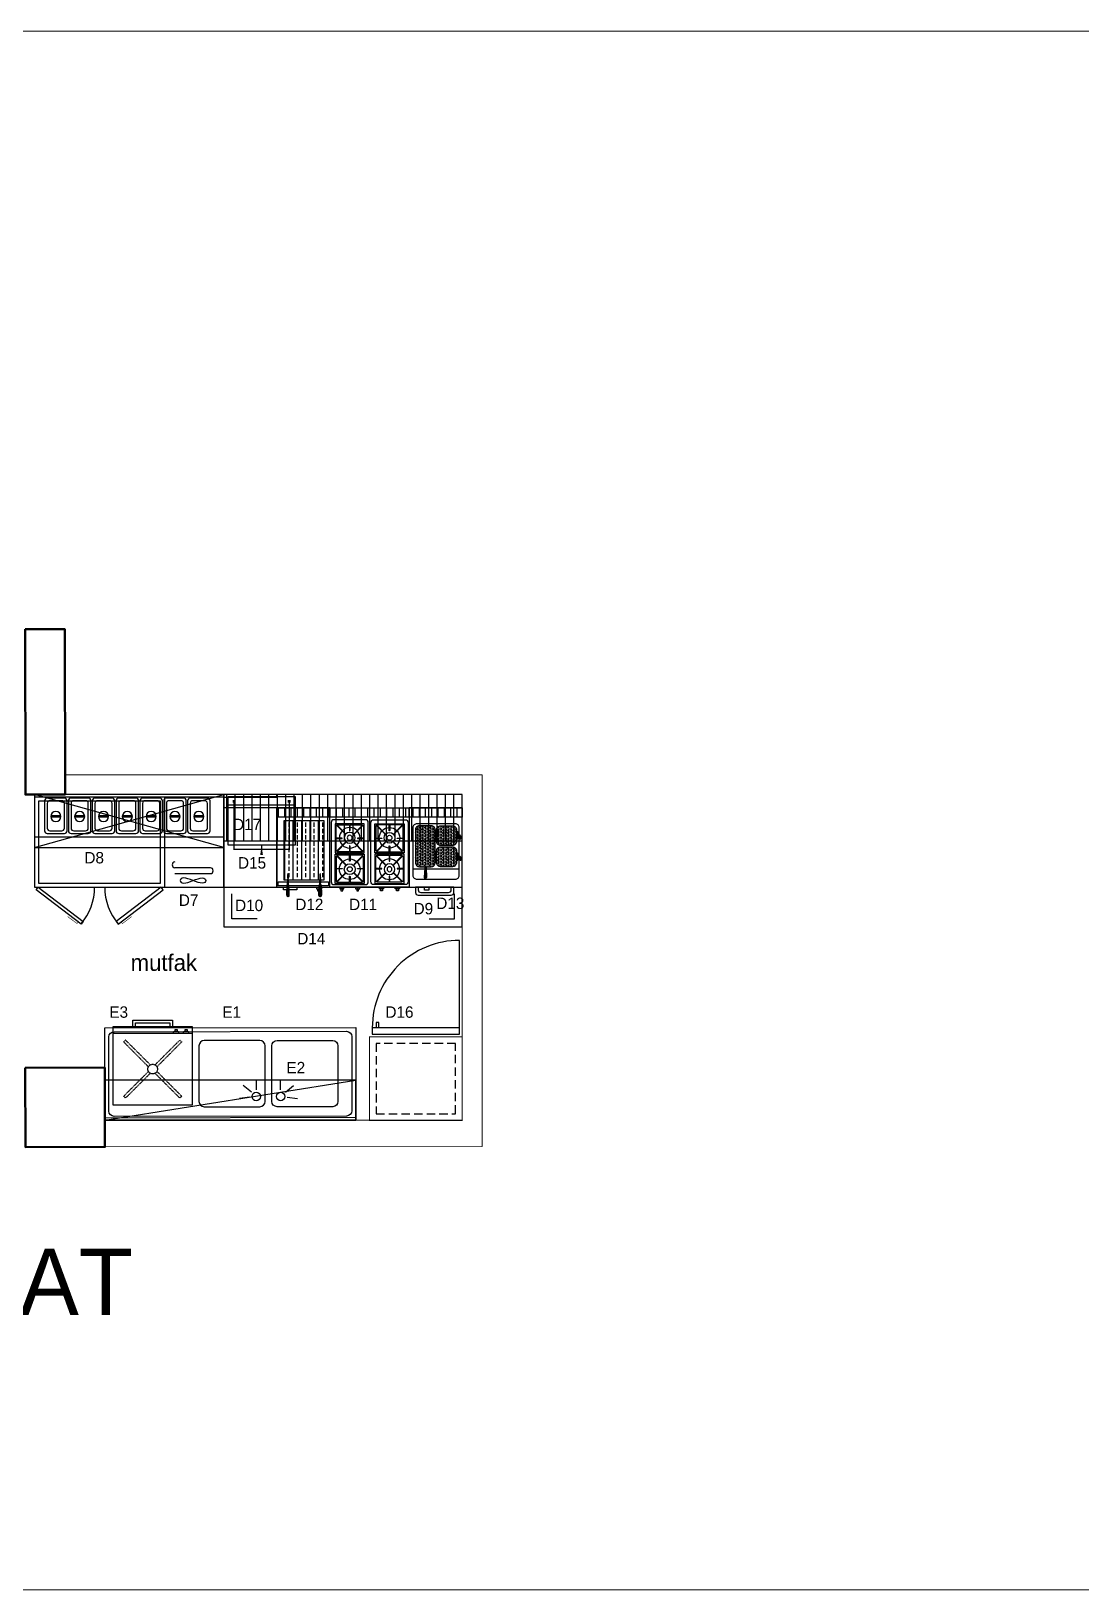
# Model space of a CAD drawing. Header units: millimetres. Extents: x 280 to 14881, y -4087 to -2041.
# Drawn here: x 1769 to 2562, y -3219 to -2041 of the extents above; entities that cross this region are included whole.
import ezdxf
from ezdxf.enums import TextEntityAlignment as Align

# ---------------------------------------------------------------- set-up
doc = ezdxf.new("R2010")
doc.units = ezdxf.units.MM
doc.linetypes.add('DASHED', pattern=[0.75, 0.5, -0.25])
doc.linetypes.add('HIDDEN', pattern=[9.525, 6.35, -3.175])
for name, color, linetype in [('-DWG_ANA', 7, 'Continuous'), ('-DWG_DETAY1', 7, 'Continuous'), ('-DWG_DETAY2', 7, 'Continuous'), ('-DWG_DETAY4', 7, 'Continuous'), ('002 Çizgi', 7, 'Continuous'), ('S2000-002 Çizgi', 7, 'Continuous')]:
    doc.layers.add(name, color=color, linetype=linetype)
doc.layers.add('duvar2', color=234, linetype='Continuous', lineweight=0)
doc.layers.add('kolon', color=105, linetype='Continuous', lineweight=50)
doc.styles.add('TAKSİM', font='GOTHIC.TTF', dxfattribs={"height": 20})

# ---------------------------------------------------------------- blocks, each defined once
blk = doc.blocks.new('A$C521B02A0')
at = {"layer": 'S2000-002 Çizgi'}
blk.add_line((6.6, 10), (10.6, 10), dxfattribs=at)
for points in [[(0, 64), (0, 10), (60, 10), (60, 64)], [(0, 64), (0, 5), (60, 5), (60, 64)], [(3, 10), (6.6, 10), (6.6, 8.5), (3, 8.5)], [(4, 8.5), (5.4, 8.5), (5.4, 7.1), (4, 7.1)], [(10.6, 10), (14.3, 10), (14.3, 8.5), (10.6, 8.5)], [(11.6, 8.5), (13.1, 8.5), (13.1, 7.1), (11.6, 7.1)], [(45, 0), (15, 0), (15, 5), (45, 5)], [(43, 2), (17, 2), (17, 5), (43, 5)]]:
    blk.add_lwpolyline(points, close=True, dxfattribs=at)
at = {"layer": 'S2000-002 Çizgi', "linetype": 'DASHED'}
for points in [[(8.1, 57.4), (9.5, 58.8)], [(8.1, 57.4), (26.8, 38.7)], [(9.5, 58.8), (28.2, 40.1)], [(31.9, 40.2), (50.5, 58.8)], [(33.3, 38.8), (51.9, 57.4)], [(50.5, 58.8), (51.9, 57.4)], [(26.7, 35.1), (8.1, 16.4)], [(28.1, 33.6), (9.5, 15)], [(31.8, 33.7), (50.5, 15)], [(33.2, 35.2), (51.9, 16.4)], [(9.5, 15), (8.1, 16.4)], [(50.5, 15), (51.9, 16.4)]]:
    blk.add_lwpolyline(points, dxfattribs=at)
blk.add_circle((30, 36.9), 3.63, dxfattribs=at)
blk = doc.blocks.new('A$C01E77913')
at = {"layer": 'S2000-002 Çizgi'}
for points in [[(2, 26.8), (15, 26.8, -0.414214), (17, 24.8), (17, 2, -0.414214), (15, 0), (2, 0, -0.414214), (0, 2), (0, 24.8, -0.414214)], [(4, 24.8), (13, 24.8, -0.414214), (15, 22.8), (15, 4, -0.414214), (13, 2), (4, 2, -0.414214), (2, 4), (2, 22.8, -0.414214)]]:
    blk.add_lwpolyline(points, format="xyb", close=True, dxfattribs=at)
blk.add_lwpolyline([(4.7, 14.3), (12.2, 14.3), (12.2, 13.5), (4.7, 13.5)], close=True, dxfattribs=at)
blk.add_circle((8.5, 13.9), 3.82, dxfattribs=at)
blk = doc.blocks.new('143-70-M')
at = {"layer": '002 Çizgi', "color": 7}
for p, q in [((27.4, -97.5), (27.4, 45.5)), ((-37.4, -66), (-37.6, -67.1)), ((-37.6, -67.1), (-37.4, -68.6)), ((-36.9, -65.1), (-37.4, -66)), ((-37.4, -68.6), (-36.9, -70.3)), ((-36.3, -64.7), (-36.9, -65.1)), ((-36.9, -70.3), (-36.3, -72.1)), ((-35.6, -64.5), (-36.3, -64.7)), ((-34.8, -64.7), (-35.6, -64.5)), ((-34.2, -65.1), (-34.8, -64.7)), ((-34.8, -72.1), (-34.2, -70.3)), ((-33.7, -66), (-34.2, -65.1)), ((-34.2, -70.3), (-33.7, -68.6)), ((-33.6, -67.1), (-33.7, -66)), ((-33.7, -68.6), (-33.6, -67.1)), ((-30.3, -60.5), (-30.3, -87.2)), ((-25.9, -87.2), (-25.9, -60.5)), ((-37.6, -81.1), (-37.4, -79.6)), ((-37.4, -82.2), (-37.6, -81.1)), ((-37.4, -79.6), (-36.9, -77.9)), ((-36.9, -83), (-37.4, -82.2)), ((-36.9, -77.9), (-36.3, -76)), ((-36.3, -72.1), (-35.6, -74.1)), ((-36.3, -76), (-35.6, -74.1)), ((-35.6, -74.1), (-34.8, -72.1)), ((-35.6, -74.1), (-34.8, -76)), ((-34.8, -76), (-34.2, -77.9)), ((-34.2, -77.9), (-33.7, -79.6)), ((-33.7, -82.2), (-34.2, -83)), ((-33.7, -79.6), (-33.6, -81.1)), ((-33.6, -81.1), (-33.7, -82.2)), ((-36.3, -83.5), (-36.9, -83)), ((-35.6, -83.7), (-36.3, -83.5)), ((-34.8, -83.5), (-35.6, -83.7)), ((-34.2, -83), (-34.8, -83.5))]:
    blk.add_line(p, q, dxfattribs=at)
for points in [[(-68.4, 10.3), (-42.6, 44.4), (-40.6, 42.9), (-66.4, 8.8)], [(-40.6, -97.5), (29.4, -97.5), (29.4, 45.5), (-40.6, 45.5)], [(-2.6, 45.5), (-2.6, -97.5), (29.4, -97.5), (29.4, 45.5)], [(-68.4, -17.5), (-42.6, -51.6), (-40.6, -50.1), (-66.4, -16)]]:
    blk.add_lwpolyline(points, close=True, dxfattribs=at)
at = {"layer": '002 Çizgi', "color": 7, "linetype": 'DASHED'}
blk.add_lwpolyline([(24.4, -49.5), (24.4, 42.5), (-37.6, 42.5), (-37.6, -49.5)], close=True, dxfattribs=at)
at = {"layer": '002 Çizgi', "color": 7, "const_width": 0.427}
for points in [[(-66.7, 12.5), (-68, 13.5), (-63.8, 19.2), (-62.7, 20.6)], [(-66.7, -19.8), (-68, -20.8), (-63.8, -26.4), (-62.7, -27.8)]]:
    blk.add_lwpolyline(points, dxfattribs=at)
at = {"layer": '002 Çizgi', "color": 7}
blk.add_lwpolyline([(27.4, -52.5), (-40.6, -52.5)], dxfattribs=at)
for centre, radius, start, end in [((-40.6, 42.9), 42.7, 229.4908, 270), ((-40.6, -50.1), 42.7, 90, 130.5092), ((-23.7, -60.5), 2.17, 0, 180), ((-28.1, -87.2), 2.17, 180, 0)]:
    blk.add_arc(centre, radius, start, end, dxfattribs=at)
at = {"layer": '002 Çizgi', "color": 7, "xscale": -1, "rotation": 90}
for p in [(26.8, 38), (26.8, 20), (26.8, 2), (26.8, -16), (26.8, -34), (26.8, -52), (26.8, -70)]:
    blk.add_blockref('A$C01E77913', p, dxfattribs=at)
blk = doc.blocks.new('A$C24452354')
at = {"layer": '-DWG_ANA', "color": 0, "const_width": 0.8}
blk.add_lwpolyline([(0.4, 70.4), (0.4, 0.4), (63.4, 0.4), (63.4, 70.4)], close=True, dxfattribs=at)
at = {"layer": '-DWG_DETAY1', "color": 0}
blk.add_lwpolyline([(65.4, 68.4), (65.4, 2.4), (70.4, 2.4), (70.4, 68.4)], close=True, dxfattribs=at)
at = {"layer": '-DWG_DETAY2', "color": 0, "linetype": 'HIDDEN'}
blk.add_lwpolyline([(58.4, 65.4), (5.4, 65.4), (5.4, 5.4), (58.4, 5.4)], close=True, dxfattribs=at)
at = {"layer": '-DWG_DETAY2', "color": 0}
blk.add_lwpolyline([(70.4, 63.4), (74.4, 63.4), (74.4, 65.4), (70.4, 65.4)], dxfattribs=at)
at = {"layer": '-DWG_DETAY4', "color": 0}
blk.add_lwpolyline([(70.4, 2.4), (136.4, 2.4, 0.414214), (70.4, 68.4, 0.414214)], format="xyb", dxfattribs=at)
blk = doc.blocks.new('A$C08847F1B')
at = {"layer": 'S2000-002 Çizgi'}
blk.add_lwpolyline([(0, 30.6), (30.6, 30.6), (30.6, 0), (0, 0), (0, 30.6)], dxfattribs=at)
blk.add_lwpolyline([(15.5, 29.5), (15.5, 23.4, -0.414214), (15.3, 23.2), (15.2, 23.2, -0.414214), (15, 23.4), (15, 29.5), (2.7, 29.5, 0.668179), (2.3, 28.6), (10.8, 20.1, -0.810443), (10.4, 19.8), (1.6, 28.6, 0.668179), (1, 28.4), (1, 15.5), (7.1, 15.5, -0.414214), (7.3, 15.3), (7.3, 15.2, -0.414214), (7.1, 15), (1, 15), (1, 2.7, 0.668179), (1.9, 2.3), (10.4, 10.8, -0.810443), (10.8, 10.4), (2, 1.6, 0.668179), (2.2, 1), (15, 1), (15, 7.1, -0.414214), (15.2, 7.3), (15.3, 7.3, -0.414214), (15.5, 7.1), (15.5, 1), (27.9, 1, 0.668179), (28.3, 1.9), (19.8, 10.4, -0.810443), (20.2, 10.8), (29, 2, 0.668179), (29.5, 2.2), (29.5, 15), (23.4, 15, -0.414214), (23.2, 15.2), (23.2, 15.3, -0.414214), (23.4, 15.5), (29.5, 15.5), (29.5, 28.4, 0.668179), (29, 28.6), (20.2, 19.8, -0.810443), (19.8, 20.1), (28.3, 28.6, 0.668179), (27.9, 29.5)], format="xyb", close=True, dxfattribs=at)
for radius in [10.8, 5.66, 2.6]:
    blk.add_circle((15.3, 15.8), radius, dxfattribs=at)
blk = doc.blocks.new('A$C75FF7DEE')
at = {"layer": 'S2000-002 Çizgi'}
h = blk.add_hatch(dxfattribs=at)
h.set_pattern_fill('ANSI31', color=256, scale=1.5, angle=45, style=0)
h.set_pattern_definition([(90, (-2348.432, -7204.478), (-4.7625, 9e-16), [])])
h.paths.add_polyline_path([(0, 62.6), (0, 55.6), (60, 55.6), (60, 62.6)])
blk.add_line((60, 55.6), (0, 55.6), dxfattribs=at)
for points in [[(0, 62.6), (60, 62.6), (60, 2.6), (0, 2.6)], [(10.6, 2.6), (7.4, 2.6), (7.4, 1.3), (10.6, 1.3)], [(9.7, 1.3), (8.3, 1.3), (8.3, 0), (9.7, 0)], [(22.6, 2.6), (19.4, 2.6), (19.4, 1.3), (22.6, 1.3)], [(21.7, 1.3), (20.3, 1.3), (20.3, 0), (21.7, 0)], [(37.4, 2.6), (40.6, 2.6), (40.6, 1.3), (37.4, 1.3)], [(38.3, 1.3), (39.7, 1.3), (39.7, 0), (38.3, 0)], [(49.4, 2.6), (52.6, 2.6), (52.6, 1.3), (49.4, 1.3)], [(50.3, 1.3), (51.7, 1.3), (51.7, 0), (50.3, 0)]]:
    blk.add_lwpolyline(points, close=True, dxfattribs=at)
for points in [[(27, 53.6), (3, 53.6, 0.414214), (1, 51.6), (1, 6.6, 0.414214), (3, 4.6), (27, 4.6, 0.414214), (29, 6.6), (29, 51.6, 0.414214)], [(33, 53.6), (57, 53.6, -0.414214), (59, 51.6), (59, 6.6, -0.414214), (57, 4.6), (33, 4.6, -0.414214), (31, 6.6), (31, 51.6, -0.414214)]]:
    blk.add_lwpolyline(points, format="xyb", close=True, dxfattribs=at)
for p, xscale, yscale, zscale in [((26, 28.6), -0.7199999999993452, 0.7200000000002547, 0.7200000000000001), ((34, 28.6), 0.7199999999993452, 0.7199999999993452, 0.7199999999993452)]:
    blk.add_blockref('A$C08847F1B', p, dxfattribs=dict(at, xscale=xscale, yscale=yscale, zscale=zscale))
at = {"layer": 'S2000-002 Çizgi', "rotation": 180}
for p, xscale, yscale, zscale in [((26, 27.6), 0.7199999999993452, 0.7199999999993452, 0.7199999999993452), ((34, 27.6), -0.7199999999993452, 0.7200000000002547, 0.7200000000000001)]:
    blk.add_blockref('A$C08847F1B', p, dxfattribs=dict(at, xscale=xscale, yscale=yscale, zscale=zscale))
blk = doc.blocks.new('A$C30A44259')
at = {"layer": 'S2000-002 Çizgi'}
h = blk.add_hatch(dxfattribs=at)
h.set_pattern_fill('ANSI31', color=256, scale=1.5, angle=45, style=0)
h.set_pattern_definition([(90, (-3201.7327, -4983.714), (-4.7625, 9e-16), [])])
h.paths.add_polyline_path([(40, 59.9), (40, 66.9), (0, 66.9), (0, 59.9)])
h = blk.add_hatch(dxfattribs=at)
h.set_pattern_fill('ANSI33', color=256, angle=45, style=0)
h.set_pattern_definition([(90, (-3201.7327, -4983.714), (-6.35, 1e-15), []), (90, (-3198.5577, -4980.539), (-6.35, 1e-15), [3.175, -1.5875])])
h.paths.add_polyline_path([(35.5, 57.2), (5.5, 57.2), (5.5, 12.2), (35.5, 12.2)])
h = blk.add_hatch(dxfattribs=at)
h.set_pattern_fill('ANSI32', color=256, style=0)
h.set_pattern_definition([(45, (-4252.5, -7757.06717), (-0.265165043, 0.265165043), []), (45, (-4252.3232, -7757.06717), (-0.265165043, 0.265165043), [])])
h.paths.add_polyline_path([(9.1, 7.9), (7.7, 7.9), (7.7, 6.9), (9.1, 6.9)])
h.paths.add_polyline_path([(9.1, 8.7), (8.8, 8.7), (8.8, 14.5), (8.7, 15.9), (8.1, 15.9), (8.1, 14.5), (8.1, 8.7), (7.8, 8.7), (7.7, 7.9), (9.1, 7.9)])
h.paths.add_polyline_path([(9.2, 4.9), (7.6, 4.9), (7.5, 0.8, 0.437405), (8.2, 0), (8.6, 0, 0.437405), (9.3, 0.8)])
h.paths.add_polyline_path([(9.1, 6.9), (7.7, 6.9), (7.6, 4.9), (9.2, 4.9)])
h.paths.add_polyline_path([(8.6, 17.2), (8.2, 17.2), (8.1, 15.9), (8.7, 15.9)])
h = blk.add_hatch(dxfattribs=at)
h.set_pattern_fill('ANSI32', color=256, style=0)
h.set_pattern_definition([(135, (4293.5577, -7757.06717), (0.265165043, 0.265165043), []), (135, (4293.3809, -7757.06717), (0.265165043, 0.265165043), [])])
h.paths.add_polyline_path([(32, 7.9), (33.3, 7.9), (33.4, 6.9), (31.9, 6.9)])
h.paths.add_polyline_path([(32, 8.7), (32.3, 8.7), (32.3, 14.5), (32.4, 15.9), (32.9, 15.9), (33, 14.5), (33, 8.7), (33.3, 8.7), (33.3, 7.9), (32, 7.9)])
h.paths.add_polyline_path([(31.9, 4.9), (33.4, 4.9), (33.6, 0.8, -0.437405), (32.9, 0), (32.4, 0, -0.437405), (31.7, 0.8)])
h.paths.add_polyline_path([(31.9, 6.9), (33.4, 6.9), (33.4, 4.9), (31.9, 4.9)])
h.paths.add_polyline_path([(32.5, 17.2), (32.8, 17.2), (32.9, 15.9), (32.4, 15.9)])
for p, q in [((8.1, 9.5), (8.2, 12.2)), ((8.2, 12.2), (8.6, 12.2)), ((8.6, 12.2), (8.2, 12.2)), ((8.8, 9.5), (8.6, 12.2)), ((32.3, 9.5), (32.5, 12.2)), ((32.8, 12.2), (32.5, 12.2)), ((32.5, 12.2), (32.8, 12.2)), ((33, 9.5), (32.8, 12.2)), ((7.5, 0.8), (7.8, 8.7)), ((7.8, 8.7), (7.5, 0.8)), ((7.8, 8.7), (8.1, 8.7)), ((8.1, 8.7), (7.8, 8.7)), ((8.1, 8.7), (8.1, 9.5)), ((8.8, 8.7), (8.8, 9.5)), ((9.1, 8.7), (8.8, 8.7)), ((9.3, 0.8), (9.1, 8.7)), ((31.7, 0.8), (32, 8.7)), ((32, 8.7), (32.3, 8.7)), ((32.3, 8.7), (32.3, 9.5)), ((33, 8.7), (33, 9.5)), ((33.3, 8.7), (33, 8.7)), ((33, 8.7), (33.3, 8.7)), ((33.6, 0.8), (33.3, 8.7)), ((33.3, 8.7), (33.6, 0.8)), ((8.6, 0), (8.2, 0)), ((8.2, 0), (8.6, 0)), ((32.4, 0), (32.9, 0)), ((32.9, 0), (32.4, 0))]:
    blk.add_line(p, q, dxfattribs=at)
for points in [[(0, 6.9), (40, 6.9), (40, 66.9), (0, 66.9)], [(0, 66.9), (40, 66.9), (40, 59.9), (0, 59.9)], [(5.5, 57.2), (35.5, 57.2), (35.5, 12.2), (5.5, 12.2)], [(1, 10.9), (39, 10.9), (39, 7.9), (1, 7.9)], [(5, 6.9), (15, 6.9), (15, 4.9), (5, 4.9)], [(30.1, 6.9), (33.7, 6.9), (33.7, 5.4), (30.1, 5.4)], [(31, 5.4), (32.5, 5.4), (32.5, 4), (31, 4)]]:
    blk.add_lwpolyline(points, close=True, dxfattribs=at)
for centre, start, end in [((8.2, 0.7), 175.5008, 270), ((8.2, 0.7), 175.5008, 270), ((8.6, 0.7), 270, 4.4992), ((32.4, 0.7), 175.5008, 270), ((32.9, 0.7), 270, 4.4992), ((32.9, 0.7), 270, 4.4992)]:
    blk.add_arc(centre, 0.706, start, end, dxfattribs=at)
blk = doc.blocks.new('A$C7C770437')
at = {"layer": 'S2000-002 Çizgi'}
h = blk.add_hatch(dxfattribs=at)
h.set_pattern_fill('ANSI31', color=256, scale=1.5, angle=45, style=0)
h.set_pattern_definition([(90, (-3652.638, -4998.124), (-4.7625, 9e-16), [])])
h.paths.add_polyline_path([(40, 59), (40, 66), (0, 66), (0, 59)])
h = blk.add_hatch(dxfattribs=at)
h.set_pattern_fill('HEX', color=256, scale=0.2, style=0)
h.set_pattern_definition([(0, (-3709.3886, -4974.9235), (0, 1.099852), [0.635, -1.27]), (120, (-3709.3886, -4974.9235), (-0.95249977, -0.549926), [0.635, -1.27]), (60, (-3708.7536, -4974.9235), (-0.95249977, 0.549926), [0.635, -1.27])])
h.paths.add_polyline_path([(7.6, 52.5, 0.414214), (4.6, 49.5), (4.6, 24.5, 0.414214), (7.6, 21.5), (16.6, 21.5, 0.414214), (19.6, 24.5), (19.6, 49.5, 0.414214), (16.6, 52.5)])
h = blk.add_hatch(dxfattribs=at)
h.set_pattern_fill('HEX', color=256, scale=0.2, style=0)
h.set_pattern_definition([(180, (3749.6625, -4974.9235), (0, 1.099852), [0.635, -1.27]), (60, (3749.6625, -4974.9235), (0.95249977, -0.549926), [0.635, -1.27]), (120, (3749.0275, -4974.9235), (0.95249977, 0.549926), [0.635, -1.27])])
h.paths.add_polyline_path([(23.6, 52.5, 0.414214), (20.6, 49.5), (20.6, 40.5, 0.414214), (23.6, 37.5), (32.6, 37.5, 0.414214), (35.6, 40.5), (35.6, 49.5, 0.414214), (32.6, 52.5)])
h = blk.add_hatch(dxfattribs=at)
h.set_pattern_fill('HEX', color=256, scale=0.2, style=0)
h.set_pattern_definition([(180, (3749.6625, -4990.9235), (0, 1.099852), [0.635, -1.27]), (60, (3749.6625, -4990.9235), (0.95249977, -0.549926), [0.635, -1.27]), (120, (3749.0275, -4990.9235), (0.95249977, 0.549926), [0.635, -1.27])])
h.paths.add_polyline_path([(23.6, 36.5, 0.414214), (20.6, 33.5), (20.6, 24.5, 0.414214), (23.6, 21.5), (32.6, 21.5, 0.414214), (35.6, 24.5), (35.6, 33.5, 0.414214), (32.6, 36.5)])
for points in [[(37.8, 42.9, 1), (39.3, 43.6), (37.9, 45.5), (37.1, 45)], [(37.8, 26.8, 1), (39.3, 27.6), (37.9, 29.4), (37.1, 29)], [(11.3, 13.4, 1), (13, 13.4), (12.6, 20.7), (11.7, 20.7)]]:
    blk.add_hatch(color=256, dxfattribs=at).paths.add_polyline_path(points)
for p, q in [((37.9, 45.5), (37.1, 45)), ((37.1, 45), (37.8, 42.9)), ((37.9, 45.5), (39.3, 43.6)), ((37.9, 29.4), (37.1, 29)), ((37.1, 29), (37.8, 26.8)), ((37.9, 29.4), (39.3, 27.6)), ((2.7, 20), (11.7, 20)), ((11.7, 20.7), (11.3, 13.4)), ((12.6, 20.7), (11.7, 20.7)), ((12.6, 20.7), (13, 13.4)), ((12.6, 20), (37.7, 20))]:
    blk.add_line(p, q, dxfattribs=at)
for points in [[(0, 6), (40, 6), (40, 66), (0, 66)], [(0, 66), (40, 66), (40, 59), (0, 59)], [(11.5, 6), (14.8, 6), (14.8, 3.7), (11.5, 3.7)]]:
    blk.add_lwpolyline(points, close=True, dxfattribs=at)
for points in [[(37.7, 19), (37.7, 51, 0.414214), (34.7, 54), (5.7, 54, 0.414214), (2.7, 51), (2.7, 18.7)], [(2.7, 18.7), (2.7, 15, 0.414214), (5.7, 12), (34.7, 12, 0.414214), (37.7, 15), (37.7, 18.6)]]:
    blk.add_lwpolyline(points, format="xyb", dxfattribs=at)
for points in [[(7.6, 21.5), (16.6, 21.5, 0.414214), (19.6, 24.5), (19.6, 49.5, 0.414214), (16.6, 52.5), (7.6, 52.5, 0.414214), (4.6, 49.5), (4.6, 24.5, 0.414214)], [(32.6, 37.5), (23.6, 37.5, -0.414214), (20.6, 40.5), (20.6, 49.5, -0.414214), (23.6, 52.5), (32.6, 52.5, -0.414214), (35.6, 49.5), (35.6, 40.5, -0.414214)], [(32.6, 21.5), (23.6, 21.5, -0.414214), (20.6, 24.5), (20.6, 33.5, -0.414214), (23.6, 36.5), (32.6, 36.5, -0.414214), (35.6, 33.5), (35.6, 24.5, -0.414214)], [(6.7, 0), (31.7, 0, 0.414214), (33.7, 2), (33.7, 6), (4.7, 6), (4.7, 2, 0.414214)], [(8.7, 2), (29.7, 2, 0.414214), (31.7, 4), (31.7, 6), (6.7, 6), (6.7, 4, 0.414214)]]:
    blk.add_lwpolyline(points, format="xyb", close=True, dxfattribs=at)
for points in [[(37.9, 45.5), (36.5, 48), (35.7, 47.6), (37.1, 45)], [(35.7, 47.6), (35.7, 42.5), (36.7, 42.5), (36.7, 45.8)], [(35.7, 43.1), (35.7, 42.5)], [(37.9, 29.4), (36.5, 32), (35.7, 31.5), (37.1, 29)], [(35.7, 31.5), (35.7, 26.5), (36.7, 26.5), (36.7, 29.8)], [(35.7, 27.1), (35.7, 26.5)], [(12.6, 20.7), (12.6, 21.5), (11.7, 21.5), (11.7, 20.7)]]:
    blk.add_lwpolyline(points, dxfattribs=at)
for centre, start, end in [((38.5, 43.2), 189.3801, 46.506), ((38.5, 27.2), 189.3801, 46.506), ((12.1, 13.4), 161.437, 18.563)]:
    blk.add_arc(centre, 0.835, start, end, dxfattribs=at)
blk = doc.blocks.new('A$C3D735FFB')
at = {"layer": 'S2000-002 Çizgi'}
blk.add_lwpolyline([(0, 7.6), (51, 7.6), (51, 44), (0, 44)], close=True, dxfattribs=at)
blk.add_lwpolyline([(51, 37.5), (0, 37.5)], dxfattribs=at)
for points, const_width in [([(3.5, 40.4), (5.8, 40.4)], 2), ([(4.6, 40), (4.6, 4.1), (25.5, 4.1)], 1), ([(46.4, 40), (46.4, 4.1), (25.5, 4.1)], 1), ([(47.5, 40.4), (45.2, 40.4)], 2)]:
    blk.add_lwpolyline(points, dxfattribs=dict(at, const_width=const_width))
blk.add_lwpolyline([(25.4, 7.5, 1, 1, 0), (25.4, 3.7, 1, 2, 0), (25.4, 0, 2, 2, 0)], format="xyseb", dxfattribs=at)

msp = doc.modelspace()

# ---------------------------------------------------------------- hatches: boundary and pattern name
h = msp.add_hatch()
h.set_pattern_fill('ANSI31', color=256, scale=2, angle=45)
h.set_pattern_definition([(90, (-222.936, 40.512), (-6.35, 1e-15), [])])
h.paths.add_polyline_path([(2094.806, -2652.802), (2094.806, -2617.802), (1914.806, -2617.802), (1914.806, -2652.802)])

# ---------------------------------------------------------------- linework, layer by layer
for p, q in [((1771.806, -2657.802), (1914.806, -2617.802)), ((1914.806, -2657.802), (1771.806, -2617.802)), ((1824.806, -2863.949), (2014.405, -2833.679))]:
    msp.add_line(p, q)
for points in [[(1914.806, -2617.802), (1771.806, -2617.802), (1771.806, -2657.802), (1914.806, -2657.802)], [(1914.806, -2619.802), (1954.806, -2619.802), (1954.806, -2617.802), (1914.806, -2617.802)], [(2094.806, -2617.802), (1914.806, -2617.802), (1914.806, -2717.802), (2094.806, -2717.802)], [(1914.806, -2652.802), (2094.806, -2652.802), (2094.806, -2617.802), (1914.806, -2617.802)], [(1914.806, -2687.802), (2094.806, -2687.802), (2094.806, -2617.802), (1914.806, -2617.802)], [(1914.806, -2687.802), (1954.806, -2687.802), (1954.806, -2627.802), (1914.806, -2627.802)], [(1824.806, -2863.949), (2014.405, -2863.949), (2014.405, -2833.679), (1824.806, -2833.679)]]:
    msp.add_lwpolyline(points, close=True)
for points in [[(1939.915, -2711.802), (1920.806, -2711.802), (1920.806, -2692.817)], [(2069.696, -2711.802), (2088.806, -2711.802), (2088.806, -2692.817)]]:
    msp.add_lwpolyline(points)
at = {"layer": 'duvar2'}
for p, q in [((2109.806, -2602.802), (1794.806, -2602.802)), ((2094.806, -2617.802), (2094.806, -2863.949)), ((2094.806, -2863.949), (1824.806, -2863.949))]:
    msp.add_line(p, q, dxfattribs=at)
msp.add_lwpolyline([(279.77, -2040.894), (4824.93, -2040.894), (4824.93, -3218.739), (279.77, -3218.739)], close=True, dxfattribs=at)
for points in [[(1824.839, -2884.088), (2109.806, -2883.639), (2109.806, -2602.802)], [(2094.806, -2617.802), (1794.806, -2617.802)]]:
    msp.add_lwpolyline(points, dxfattribs=at)
at = {"layer": 'kolon'}
for points in [[(1764.601, -2492.803), (1794.601, -2492.753), (1794.806, -2617.802), (1764.806, -2617.802)], [(1764.741, -2824.186), (1824.74, -2824.088), (1824.839, -2884.088), (1764.839, -2884.186)]]:
    msp.add_lwpolyline(points, close=True, dxfattribs=at)
at = {"layer": 'S2000-002 Çizgi'}
for p, q in [((1935.486, -2842.632), (1929.388, -2837.624)), ((1939.395, -2840.969), (1939.395, -2833.078)), ((1957.432, -2840.969), (1957.432, -2833.078)), ((1961.341, -2842.632), (1967.439, -2837.624)), ((1934.256, -2846.441), (1926.444, -2847.554)), ((1962.571, -2846.441), (1970.383, -2847.554))]:
    msp.add_line(p, q, dxfattribs=at)
for points in [[(1824.806, -2793.949), (2014.405, -2793.679), (2014.405, -2863.679), (1824.806, -2863.949)], [(1824.806, -2861.949), (2014.405, -2861.679), (2014.405, -2863.679), (1824.806, -2863.949)]]:
    msp.add_lwpolyline(points, close=True, dxfattribs=at)
for points in [[(1831.806, -2796.949), (2007.405, -2796.679, -0.41421356), (2011.405, -2800.679), (2011.405, -2856.679, -0.41421356), (2007.405, -2860.679), (1831.806, -2860.949, -0.41421356), (1827.806, -2856.949), (1827.806, -2800.949, -0.41421356)], [(1941.914, -2803.679), (1899.914, -2803.679, 0.41421356), (1895.914, -2807.679), (1895.914, -2849.679, 0.41421356), (1899.914, -2853.679), (1941.914, -2853.679, 0.41421356), (1945.914, -2849.679), (1945.914, -2807.679, 0.41421356)], [(1954.914, -2803.679), (1996.914, -2803.679, -0.41421356), (2000.914, -2807.679), (2000.914, -2849.679, -0.41421356), (1996.914, -2853.679), (1954.914, -2853.679, -0.41421356), (1950.914, -2849.679), (1950.914, -2807.679, -0.41421356)]]:
    msp.add_lwpolyline(points, format="xyb", close=True, dxfattribs=at)
for centre in [(1939.199, -2845.934), (1957.628, -2845.934)]:
    msp.add_circle(centre, 3.188, dxfattribs=at)

# ---------------------------------------------------------------- block references
at = {"rotation": 90}
msp.add_blockref('A$C24452354', (2095.206, -2864.349), dxfattribs=at)
at = {"layer": 'S2000-002 Çizgi'}
for name, p, rotation in [('143-70-M', (1817.312, -2647.201), 89.99999999999999), ('A$C521B02A0', (1890.963, -2788.329), 180)]:
    msp.add_blockref(name, p, dxfattribs=dict(at, rotation=rotation))
for name, p in [('A$C3D735FFB', (1917.806, -2663.381)), ('A$C30A44259', (1954.806, -2694.699)), ('A$C75FF7DEE', (1994.806, -2690.427)), ('A$C7C770437', (2054.806, -2693.802))]:
    msp.add_blockref(name, p, dxfattribs=at)

# ---------------------------------------------------------------- texts
at = {"style": 'TAKSİM'}
for s, p in [('D17', (1932.274, -2644.678)), ('D8', (1816.779, -2669.821)), ('D15', (1936.012, -2673.707)), ('D7', (1888.098, -2701.914)), ('D10', (1933.807, -2705.829)), ('D12', (1979.297, -2705.091)), ('D11', (2019.897, -2705.091)), ('D13', (2085.769, -2704.259)), ('D9', (2065.423, -2708.291)), ('D14', (1980.765, -2730.982)), ('E3', (1835.308, -2786.456)), ('E1', (1920.666, -2786.456)), ('D16', (2047.35, -2786.456)), ('E2', (1969.077, -2828.446))]:
    msp.add_text(s, height=8.64, dxfattribs=at).set_placement(p, align=Align.CENTER)
at = {"layer": 'duvar2', "attachment_point": 1}
for s, insert, char_height, width in [('{\\fBankGothic Lt BT|b0|i0|c162|p34;mutfak}', (1844.314, -2738.52), 12.5, 271.81988), ('{\\fBankGothic Lt BT|b0|i0|c162|p34;ALT KAT}', (1574.783, -2960.962), 50, 577.31789)]:
    msp.add_mtext(s, dxfattribs=dict(at, insert=insert, char_height=char_height, width=width))

doc.saveas('drawing.dxf')
